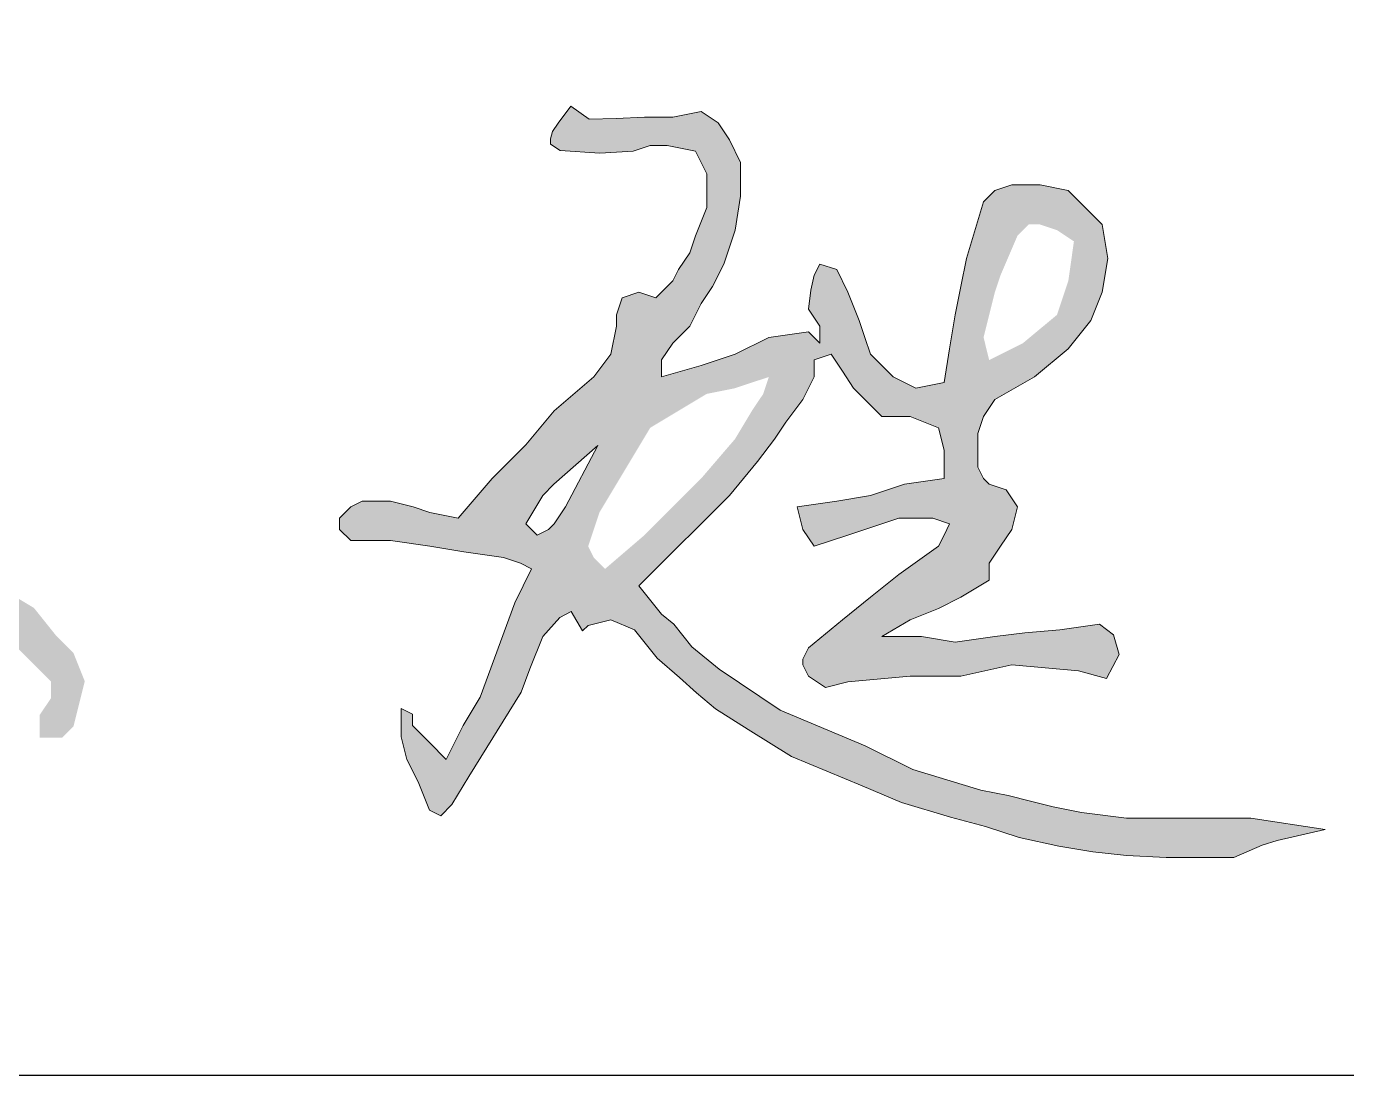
# Model space of a CAD drawing. Header units: millimetres. Extents: x 0 to 594, y 0 to 420.
# Drawn here: x 428.18 to 434.27, y 10 to 14.84 of the extents above; entities that cross this region are included whole.
import ezdxf

# ---------------------------------------------------------------- set-up
doc = ezdxf.new("R2010")
doc.units = ezdxf.units.MM
doc.header["$MEASUREMENT"] = 0
doc.linetypes.add('XKITLINE00', pattern=[0])

# ---------------------------------------------------------------- blocks, each defined once
blk = doc.blocks.new('*D0')
at = {"color": 0, "linetype": 'XKITLINE00'}
blk.add_line((584, 10), (25, 10), dxfattribs=at)

msp = doc.modelspace()

# ---------------------------------------------------------------- hatches: boundary and pattern name
at = {"linetype": 'XKITLINE00', "lineweight": 0}
h = msp.add_hatch(color=6, dxfattribs=at)
h.paths.add_polyline_path([(428.2949, 11.5593), (428.347, 11.5593), (428.3991, 11.6114), (428.4252, 11.7156), (428.4512, 11.8199), (428.3991, 11.9502), (428.3209, 12.0283), (428.2167, 12.1586), (428.0864, 12.2368), (428.0082, 12.2368), (427.9821, 12.1847), (427.9821, 12.1065), (428.0082, 12.0544), (428.1385, 11.9762), (428.1906, 11.9241), (428.2427, 11.872), (428.2949, 11.8199), (428.2949, 11.7417), (428.2427, 11.6635), (428.2427, 11.5593), (428.2688, 11.5593)])
h.paths.add_polyline_path([(424.8029, 12.1326), (424.9072, 12.1326), (424.9854, 12.1847), (424.9854, 12.2107), (424.9593, 12.2368), (424.829, 12.2629), (424.7508, 12.2889), (424.6466, 12.315), (424.5424, 12.3932), (424.4642, 12.4453), (424.4121, 12.4974), (424.4121, 12.5756), (424.386, 12.6277), (424.3339, 12.6538), (424.2557, 12.6277), (424.2296, 12.4974), (424.2818, 12.3671), (424.4381, 12.2629), (424.5163, 12.2368), (424.6205, 12.2107), (424.7248, 12.1847)])
h.paths.add_polyline_path([(426.0017, 10.9599), (426.132, 11.012), (426.2362, 11.1163), (426.3665, 11.2466), (426.4707, 11.3508), (426.575, 11.4811), (426.7053, 11.6114), (426.8355, 11.7677), (426.9398, 11.9241), (427.044, 12.0805), (427.1483, 12.2629), (427.2264, 12.3932), (427.2786, 12.5235), (427.3046, 12.6277), (427.3046, 12.7059), (427.3046, 12.8101), (427.2786, 12.9143), (427.2004, 13.0186), (427.1222, 13.0707), (427.0701, 13.0968), (426.9919, 13.1228), (426.8355, 13.1228), (426.6531, 13.0707), (426.575, 13.0446), (426.4968, 13.0186), (426.4186, 12.9925), (426.3404, 12.9925), (426.4186, 13.1489), (426.4707, 13.2792), (426.5228, 13.4095), (426.575, 13.5658), (426.601, 13.644), (426.575, 13.7222), (426.5228, 13.7482), (426.4707, 13.7743), (426.3925, 13.7743), (426.2883, 13.8004), (426.3925, 13.9046), (426.4707, 14.0088), (426.5489, 14.1131), (426.601, 14.2434), (426.6531, 14.3215), (426.6792, 14.3997), (426.6792, 14.4779), (426.6792, 14.5561), (426.6531, 14.6342), (426.601, 14.7124), (426.575, 14.7385), (426.4968, 14.7906), (426.4447, 14.8427), (426.3665, 14.8167), (426.3404, 14.7906), (426.3144, 14.7645), (426.4186, 14.6603), (426.4968, 14.53), (426.4968, 14.3997), (426.4707, 14.3215), (426.4447, 14.2434), (426.3404, 14.087), (426.2101, 13.9306), (426.1059, 13.9306), (426.0017, 13.9828), (425.9495, 14.1131), (425.8974, 14.1912), (425.8453, 14.2955), (425.7671, 14.3997), (425.689, 14.3997), (425.6368, 14.3476), (425.6108, 14.2434), (425.6629, 14.1652), (425.8192, 13.9828), (425.9756, 13.8264), (426.0277, 13.8264), (426.0538, 13.7743), (425.9495, 13.644), (425.8714, 13.5919), (425.7932, 13.5398), (425.715, 13.5137), (425.6368, 13.4876), (425.5065, 13.4095), (425.5065, 13.3313), (425.5587, 13.2792), (425.6629, 13.2792), (425.7671, 13.3313), (425.8974, 13.4095), (426.0017, 13.4616), (426.132, 13.5137), (426.2623, 13.5919), (426.3404, 13.6179), (426.4186, 13.6179), (426.3925, 13.5137), (426.3665, 13.4355), (426.2883, 13.2531), (426.2101, 13.1228), (426.1059, 12.9925), (426.0277, 12.8622), (425.8974, 12.7319), (425.7671, 12.6016), (425.6368, 12.4974), (425.5326, 12.3932), (425.4023, 12.2629), (425.4023, 12.2107), (425.4544, 12.1586), (425.5847, 12.2107), (425.689, 12.2889), (425.7671, 12.3671), (425.8453, 12.4453), (425.9495, 12.5235), (426.0538, 12.5756), (426.0538, 12.4453), (426.0277, 12.341), (426.0017, 12.2629), (425.9756, 12.1326), (425.8714, 11.9502), (425.7671, 11.8199), (425.6629, 11.6635), (425.5326, 11.5072), (425.4284, 11.3769), (425.3241, 11.2987), (425.2199, 11.1944), (425.0896, 11.1163), (425.0375, 11.0902), (425.0635, 11.0641), (425.1678, 11.0902), (425.2459, 11.1423), (425.3762, 11.2205), (425.5065, 11.3247), (425.6368, 11.4029), (425.7671, 11.5332), (425.8453, 11.6374), (425.9235, 11.6896), (425.9235, 11.5332), (425.9495, 11.3769), (425.9495, 11.2466), (425.9495, 11.0902), (425.9756, 11.012)])
h.paths.add_polyline_path([(426.1059, 11.2205), (426.2362, 11.3508), (426.3665, 11.455), (426.4707, 11.5853), (426.601, 11.7156), (426.7313, 11.872), (426.8095, 12.0283), (426.9137, 12.1586), (426.9919, 12.341), (427.018, 12.3932), (427.0701, 12.4453), (427.0961, 12.4974), (427.1222, 12.5756), (427.1222, 12.6538), (427.1222, 12.7319), (427.0961, 12.8101), (427.0701, 12.8883), (426.9919, 12.9404), (426.8616, 12.9665), (426.7313, 12.9404), (426.601, 12.9143), (426.4968, 12.8622), (426.3925, 12.8101), (426.3404, 12.6277), (426.2883, 12.4713), (426.2362, 12.315), (426.1841, 12.1847), (426.158, 12.0544), (426.1059, 11.9241), (426.1059, 11.7417), (426.1059, 11.6114), (426.1059, 11.4811), (426.0798, 11.2987), (426.0798, 11.2466)], flags=16)
h = msp.add_hatch(color=6, dxfattribs=at)
h.paths.add_polyline_path([(432.6234, 13.303), (432.7798, 13.3812), (432.9362, 13.5115), (432.9883, 13.6678), (433.0143, 13.8502), (432.9362, 13.9024), (432.858, 13.9284), (432.8059, 13.9284), (432.7537, 13.8763), (432.6756, 13.6939), (432.6495, 13.6157), (432.6234, 13.5115), (432.5974, 13.4072)], flags=16)
h.paths.add_polyline_path([(430.8514, 12.3388), (431.0338, 12.4952), (431.1641, 12.6255), (431.2944, 12.7558), (431.4508, 12.9382), (431.529, 13.0685), (431.5811, 13.1466), (431.6071, 13.2248), (431.4508, 13.1727), (431.3205, 13.1466), (431.1902, 13.0685), (431.0599, 12.9903), (430.9817, 12.86), (430.9035, 12.7297), (430.8254, 12.5994), (430.7733, 12.443), (430.7993, 12.3909)], flags=16)
h.paths.add_polyline_path([(431.9198, 13.7199), (431.8417, 13.746), (431.8156, 13.6939), (431.8007, 13.6246), (431.7896, 13.5375), (431.8417, 13.4594), (431.8417, 13.3812), (431.8156, 13.4072), (431.7896, 13.4333), (431.6071, 13.4072), (431.4508, 13.3291), (431.2944, 13.2769), (431.112, 13.2248), (431.112, 13.303), (431.1641, 13.3812), (431.2423, 13.4594), (431.2944, 13.5636), (431.3465, 13.6418), (431.3987, 13.746), (431.4508, 13.9024), (431.4768, 14.0587), (431.4768, 14.1369), (431.4768, 14.2151), (431.4247, 14.3193), (431.3726, 14.3975), (431.2944, 14.4496), (431.1641, 14.4235), (431.0338, 14.4235), (430.902, 14.4174), (430.7775, 14.4144), (430.6937, 14.4747), (430.6346, 14.396), (430.6092, 14.3574), (430.5994, 14.3237), (430.5994, 14.2984), (430.6445, 14.2703), (430.8269, 14.258), (430.9817, 14.2672), (431.0599, 14.2932), (431.1381, 14.2932), (431.2684, 14.2672), (431.2944, 14.2151), (431.3205, 14.1629), (431.3205, 14.0066), (431.2684, 13.8763), (431.2423, 13.7981), (431.1902, 13.7199), (431.1641, 13.6678), (431.086, 13.5896), (431.0078, 13.6157), (430.9296, 13.5896), (430.9035, 13.5115), (430.9035, 13.4594), (430.8775, 13.3291), (430.7993, 13.2248), (430.6169, 13.0685), (430.4866, 12.9121), (430.3302, 12.7558), (430.1739, 12.5733), (430.0436, 12.5994), (429.9654, 12.6255), (429.8612, 12.6515), (429.7309, 12.6515), (429.6788, 12.6255), (429.6267, 12.5733), (429.6267, 12.5212), (429.6788, 12.4691), (429.8612, 12.4691), (430.0436, 12.443), (430.2, 12.417), (430.3824, 12.3909), (430.4605, 12.3649), (430.5127, 12.3388), (430.4345, 12.1825), (430.2754, 11.746), (430.1972, 11.6158), (430.119, 11.4594), (430.0408, 11.5376), (429.9627, 11.6158), (429.9627, 11.6418), (429.9627, 11.6679), (429.9105, 11.6939), (429.9105, 11.5636), (429.9366, 11.4594), (429.9887, 11.3552), (430.0408, 11.2249), (430.093, 11.1988), (430.1451, 11.2509), (430.2233, 11.3812), (430.4641, 11.7697), (430.5045, 11.8779), (430.5648, 12.0261), (430.643, 12.114), (430.6951, 12.1425), (430.7472, 12.0522), (430.7733, 12.0782), (430.8775, 12.1043), (430.9867, 12.0577), (431.091, 11.9274), (431.1952, 11.837), (431.2734, 11.766), (431.3608, 11.6928), (431.5121, 11.5977), (431.7114, 11.4736), (432.0371, 11.3372), (432.2195, 11.2612), (432.4455, 11.1923), (432.606, 11.1502), (432.7623, 11.0986), (432.9448, 11.0584), (433.1011, 11.0323), (433.2575, 11.0153), (433.4399, 11.0063), (433.5702, 11.0063), (433.6744, 11.0063), (433.7526, 11.0063), (433.8829, 11.0636), (433.9519, 11.0844), (434.1734, 11.1366), (433.8308, 11.1887), (433.7786, 11.1887), (433.5962, 11.1887), (433.4138, 11.1887), (433.2575, 11.1887), (433.049, 11.2147), (432.9187, 11.2408), (432.8145, 11.2669), (432.7102, 11.2929), (432.5846, 11.3171), (432.2717, 11.4129), (432.0507, 11.5228), (431.6593, 11.6873), (431.3776, 11.8752), (431.2519, 11.9795), (431.1691, 12.0837), (431.112, 12.1303), (431.0078, 12.2606), (431.1641, 12.417), (431.2944, 12.5473), (431.4247, 12.6776), (431.555, 12.8339), (431.6332, 12.9382), (431.6853, 13.0163), (431.7635, 13.1206), (431.8156, 13.2248), (431.8156, 13.2509), (431.8156, 13.303), (431.8938, 13.3291), (431.9459, 13.2509), (431.998, 13.1727), (432.1283, 13.0424), (432.2586, 13.0424), (432.3889, 12.9903), (432.415, 12.8861), (432.415, 12.7558), (432.2326, 12.7297), (432.0762, 12.6776), (431.9198, 12.6515), (431.7374, 12.6255), (431.7635, 12.5212), (431.8156, 12.443), (431.972, 12.4952), (432.1283, 12.5473), (432.2065, 12.5733), (432.2847, 12.5733), (432.3629, 12.5733), (432.441, 12.5473), (432.415, 12.4952), (432.3889, 12.443), (432.2065, 12.3128), (432.0762, 12.2085), (431.9459, 12.1043), (431.7896, 11.974), (431.7635, 11.9219), (431.7635, 11.8958), (431.7896, 11.8437), (431.8677, 11.7916), (431.972, 11.8176), (432.2586, 11.8437), (432.4931, 11.8439), (432.7277, 11.8958), (433.035, 11.8678), (433.1651, 11.8324), (433.2236, 11.9443), (433.1975, 12.0347), (433.1315, 12.0841), (432.9491, 12.058), (432.7884, 12.0438), (432.6495, 12.0264), (432.4671, 12.0003), (432.3107, 12.0261), (432.1283, 12.0261), (432.2586, 12.1043), (432.3889, 12.1564), (432.4931, 12.2085), (432.6234, 12.2867), (432.6234, 12.3649), (432.6756, 12.443), (432.7277, 12.5212), (432.7537, 12.6255), (432.7016, 12.7036), (432.6234, 12.7297), (432.5974, 12.7558), (432.5713, 12.8079), (432.5713, 12.8861), (432.5713, 12.9642), (432.5974, 13.0424), (432.6495, 13.1206), (432.8319, 13.2248), (432.9883, 13.3551), (433.0925, 13.4854), (433.1446, 13.6157), (433.1707, 13.7721), (433.1446, 13.9284), (433.0664, 14.0066), (432.9883, 14.0848), (432.858, 14.1108), (432.7277, 14.1108), (432.6495, 14.0848), (432.5974, 14.0327), (432.5192, 13.7721), (432.4931, 13.6418), (432.4671, 13.5115), (432.441, 13.3551), (432.415, 13.1988), (432.2847, 13.1727), (432.1804, 13.2248), (432.1283, 13.2769), (432.0762, 13.3291), (432.0501, 13.4072), (432.0241, 13.4854), (431.972, 13.6157)])
h.paths.add_polyline_path([(430.6155, 12.7294), (430.5648, 12.6776), (430.4866, 12.5473), (430.5127, 12.5212), (430.5387, 12.4952), (430.5908, 12.5212), (430.6169, 12.5473), (430.669, 12.6255), (430.8183, 12.9076)], flags=16)

# ---------------------------------------------------------------- linework, layer by layer
at = {"color": 6, "linetype": 'XKITLINE00', "lineweight": 0}
for p, q in [((430.6937, 14.4747), (430.6346, 14.396)), ((430.7775, 14.4144), (430.6937, 14.4747)), ((431.2944, 14.4496), (431.1641, 14.4235)), ((431.3726, 14.3975), (431.2944, 14.4496)), ((430.6346, 14.396), (430.6092, 14.3574)), ((430.7748, 14.4144), (430.7748, 14.4144)), ((430.7748, 14.4144), (430.7748, 14.4144)), ((430.7748, 14.4144), (430.7748, 14.4144)), ((430.7748, 14.4144), (430.7748, 14.4144)), ((430.902, 14.4174), (430.7775, 14.4144)), ((431.0338, 14.4235), (430.902, 14.4174)), ((431.1641, 14.4235), (431.0338, 14.4235)), ((431.4247, 14.3193), (431.3726, 14.3975)), ((430.6092, 14.3574), (430.5994, 14.3237)), ((430.5994, 14.3237), (430.5994, 14.3237)), ((430.5994, 14.3237), (430.5994, 14.2984)), ((431.4768, 14.2151), (431.4247, 14.3193)), ((430.5994, 14.2984), (430.6445, 14.2703)), ((430.6445, 14.2703), (430.6445, 14.2703)), ((430.6445, 14.2703), (430.6445, 14.2703)), ((430.6445, 14.2703), (430.8269, 14.258)), ((430.8269, 14.258), (430.9817, 14.2672)), ((430.9817, 14.2672), (431.0599, 14.2932)), ((431.0599, 14.2932), (431.1381, 14.2932)), ((431.1381, 14.2932), (431.2684, 14.2672)), ((431.2684, 14.2672), (431.2944, 14.2151)), ((431.2944, 14.2151), (431.3205, 14.1629)), ((431.4768, 14.1369), (431.4768, 14.2151)), ((431.3205, 14.1629), (431.3205, 14.0066)), ((431.4768, 14.0587), (431.4768, 14.1369)), ((432.6495, 14.0848), (432.5974, 14.0327)), ((432.7277, 14.1108), (432.6495, 14.0848)), ((432.858, 14.1108), (432.7277, 14.1108)), ((432.9883, 14.0848), (432.858, 14.1108)), ((433.0664, 14.0066), (432.9883, 14.0848)), ((431.4508, 13.9024), (431.4768, 14.0587)), ((432.5974, 14.0327), (432.5192, 13.7721)), ((431.3205, 14.0066), (431.2684, 13.8763)), ((433.1446, 13.9284), (433.0664, 14.0066)), ((431.3987, 13.746), (431.4508, 13.9024)), ((433.1707, 13.7721), (433.1446, 13.9284)), ((431.2684, 13.8763), (431.2423, 13.7981)), ((431.2423, 13.7981), (431.1902, 13.7199)), ((432.5192, 13.7721), (432.4931, 13.6418)), ((433.1446, 13.6157), (433.1707, 13.7721)), ((431.1902, 13.7199), (431.1641, 13.6678)), ((431.3465, 13.6418), (431.3987, 13.746)), ((431.8417, 13.746), (431.8156, 13.6939)), ((431.9198, 13.7199), (431.8417, 13.746)), ((431.972, 13.6157), (431.9198, 13.7199)), ((431.1641, 13.6678), (431.086, 13.5896)), ((431.8156, 13.6939), (431.8007, 13.6246)), ((430.9296, 13.5896), (430.9035, 13.5115)), ((431.0078, 13.6157), (430.9296, 13.5896)), ((431.086, 13.5896), (431.0078, 13.6157)), ((431.2944, 13.5636), (431.3465, 13.6418)), ((431.8007, 13.6246), (431.7896, 13.5375)), ((432.0241, 13.4854), (431.972, 13.6157)), ((432.4931, 13.6418), (432.4671, 13.5115)), ((433.0925, 13.4854), (433.1446, 13.6157)), ((431.2423, 13.4594), (431.2944, 13.5636)), ((431.7896, 13.5375), (431.8417, 13.4594)), ((430.9035, 13.4594), (430.8775, 13.3291)), ((430.9035, 13.5115), (430.9035, 13.4594)), ((431.1641, 13.3812), (431.2423, 13.4594)), ((431.8417, 13.4594), (431.8417, 13.3812)), ((432.0501, 13.4072), (432.0241, 13.4854)), ((432.4671, 13.5115), (432.441, 13.3551)), ((432.9883, 13.3551), (433.0925, 13.4854)), ((431.6071, 13.4072), (431.4508, 13.3291)), ((431.7896, 13.4333), (431.6071, 13.4072)), ((431.8156, 13.4072), (431.7896, 13.4333)), ((431.8417, 13.3812), (431.8156, 13.4072)), ((432.0762, 13.3291), (432.0501, 13.4072)), ((431.112, 13.303), (431.1641, 13.3812)), ((432.441, 13.3551), (432.415, 13.1988)), ((432.8319, 13.2248), (432.9883, 13.3551)), ((430.8775, 13.3291), (430.7993, 13.2248)), ((431.112, 13.2248), (431.112, 13.303)), ((431.2944, 13.2769), (431.112, 13.2248)), ((431.4508, 13.3291), (431.2944, 13.2769)), ((431.8156, 13.303), (431.8938, 13.3291)), ((431.8156, 13.2509), (431.8156, 13.303)), ((431.8938, 13.3291), (431.9459, 13.2509)), ((432.1283, 13.2769), (432.0762, 13.3291)), ((432.1804, 13.2248), (432.1283, 13.2769)), ((430.7993, 13.2248), (430.6169, 13.0685)), ((431.7635, 13.1206), (431.8156, 13.2248)), ((431.8156, 13.2248), (431.8156, 13.2509)), ((431.9459, 13.2509), (431.998, 13.1727)), ((432.2847, 13.1727), (432.1804, 13.2248)), ((432.6495, 13.1206), (432.8319, 13.2248)), ((431.998, 13.1727), (432.1283, 13.0424)), ((432.415, 13.1988), (432.2847, 13.1727)), ((431.6853, 13.0163), (431.7635, 13.1206)), ((432.5974, 13.0424), (432.6495, 13.1206)), ((430.6169, 13.0685), (430.4866, 12.9121)), ((432.1283, 13.0424), (432.2586, 13.0424)), ((432.2586, 13.0424), (432.3889, 12.9903)), ((432.5713, 12.9642), (432.5974, 13.0424)), ((431.6332, 12.9382), (431.6853, 13.0163)), ((432.3889, 12.9903), (432.415, 12.8861)), ((430.4866, 12.9121), (430.3302, 12.7558)), ((431.555, 12.8339), (431.6332, 12.9382)), ((432.5713, 12.8861), (432.5713, 12.9642)), ((430.8183, 12.9076), (430.6155, 12.7294)), ((430.669, 12.6255), (430.8183, 12.9076)), ((432.415, 12.8861), (432.415, 12.7558)), ((432.5713, 12.8079), (432.5713, 12.8861)), ((431.4247, 12.6776), (431.555, 12.8339)), ((432.5974, 12.7558), (432.5713, 12.8079)), ((430.3302, 12.7558), (430.1739, 12.5733)), ((430.6155, 12.7294), (430.5648, 12.6776)), ((432.2326, 12.7297), (432.0762, 12.6776)), ((432.415, 12.7558), (432.2326, 12.7297)), ((432.6234, 12.7297), (432.5974, 12.7558)), ((432.7016, 12.7036), (432.6234, 12.7297)), ((430.5648, 12.6776), (430.4866, 12.5473)), ((431.2944, 12.5473), (431.4247, 12.6776)), ((432.0762, 12.6776), (431.9198, 12.6515)), ((432.7537, 12.6255), (432.7016, 12.7036)), ((429.6788, 12.6255), (429.6267, 12.5733)), ((429.7309, 12.6515), (429.6788, 12.6255)), ((429.8612, 12.6515), (429.7309, 12.6515)), ((429.9654, 12.6255), (429.8612, 12.6515)), ((430.0436, 12.5994), (429.9654, 12.6255)), ((430.6169, 12.5473), (430.669, 12.6255)), ((431.9198, 12.6515), (431.7374, 12.6255)), ((431.7374, 12.6255), (431.7635, 12.5212)), ((432.7277, 12.5212), (432.7537, 12.6255)), ((429.6267, 12.5733), (429.6267, 12.5212)), ((430.1739, 12.5733), (430.0436, 12.5994)), ((430.4866, 12.5473), (430.5127, 12.5212)), ((430.5908, 12.5212), (430.6169, 12.5473)), ((431.1641, 12.417), (431.2944, 12.5473)), ((431.972, 12.4952), (432.1283, 12.5473)), ((432.1283, 12.5473), (432.2065, 12.5733)), ((432.2065, 12.5733), (432.2847, 12.5733)), ((432.2847, 12.5733), (432.3629, 12.5733)), ((432.3629, 12.5733), (432.441, 12.5473)), ((432.441, 12.5473), (432.415, 12.4952)), ((429.6267, 12.5212), (429.6788, 12.4691)), ((430.5127, 12.5212), (430.5387, 12.4952)), ((430.5387, 12.4952), (430.5908, 12.5212)), ((431.7635, 12.5212), (431.8156, 12.443)), ((431.8156, 12.443), (431.972, 12.4952)), ((432.415, 12.4952), (432.3889, 12.443)), ((432.6756, 12.443), (432.7277, 12.5212)), ((429.6788, 12.4691), (429.8612, 12.4691)), ((429.8612, 12.4691), (430.0436, 12.443)), ((430.0436, 12.443), (430.2, 12.417)), ((432.3889, 12.443), (432.2065, 12.3128)), ((432.6234, 12.3649), (432.6756, 12.443)), ((430.2, 12.417), (430.3824, 12.3909)), ((430.3824, 12.3909), (430.4605, 12.3649)), ((430.4605, 12.3649), (430.5127, 12.3388)), ((431.0078, 12.2606), (431.1641, 12.417)), ((432.6234, 12.2867), (432.6234, 12.3649)), ((430.5127, 12.3388), (430.4345, 12.1825)), ((432.2065, 12.3128), (432.0762, 12.2085)), ((431.112, 12.1303), (431.0078, 12.2606)), ((432.4931, 12.2085), (432.6234, 12.2867)), ((430.4345, 12.1825), (430.2754, 11.746)), ((432.0762, 12.2085), (431.9459, 12.1043)), ((432.3889, 12.1564), (432.4931, 12.2085)), ((430.643, 12.114), (430.6951, 12.1425)), ((430.6951, 12.1425), (430.7472, 12.0522)), ((431.1691, 12.0837), (431.112, 12.1303)), ((432.2586, 12.1043), (432.3889, 12.1564)), ((430.5648, 12.0261), (430.643, 12.114)), ((430.7472, 12.0522), (430.7733, 12.0782)), ((430.7733, 12.0782), (430.8775, 12.1043)), ((430.8775, 12.1043), (430.9867, 12.0577)), ((431.2519, 11.9795), (431.1691, 12.0837)), ((431.9459, 12.1043), (431.7896, 11.974)), ((432.1283, 12.0261), (432.2586, 12.1043)), ((433.1315, 12.0841), (432.9491, 12.058)), ((433.1975, 12.0347), (433.1315, 12.0841)), ((430.5045, 11.8779), (430.5648, 12.0261)), ((430.9867, 12.0577), (431.091, 11.9274)), ((432.3107, 12.0261), (432.1283, 12.0261)), ((432.4671, 12.0003), (432.3107, 12.0261)), ((432.6495, 12.0264), (432.4671, 12.0003)), ((432.7884, 12.0438), (432.6495, 12.0264)), ((432.9491, 12.058), (432.7884, 12.0438)), ((433.2236, 11.9443), (433.1975, 12.0347)), ((431.3776, 11.8752), (431.2519, 11.9795)), ((431.7896, 11.974), (431.7635, 11.9219)), ((433.1651, 11.8324), (433.2236, 11.9443)), ((430.4641, 11.7697), (430.5045, 11.8779)), ((431.091, 11.9274), (431.1952, 11.837)), ((431.7635, 11.9219), (431.7635, 11.8958)), ((431.7635, 11.8958), (431.7896, 11.8437)), ((432.4931, 11.8439), (432.7277, 11.8958)), ((432.7277, 11.8958), (433.035, 11.8678)), ((431.1952, 11.837), (431.2734, 11.766)), ((431.6593, 11.6873), (431.3776, 11.8752)), ((431.7896, 11.8437), (431.8677, 11.7916)), ((431.8677, 11.7916), (431.972, 11.8176)), ((431.972, 11.8176), (432.2586, 11.8437)), ((432.2586, 11.8437), (432.4931, 11.8439)), ((433.035, 11.8678), (433.1651, 11.8324)), ((430.2233, 11.3812), (430.4641, 11.7697)), ((431.2734, 11.766), (431.3608, 11.6928)), ((429.9627, 11.6679), (429.9105, 11.6939)), ((429.9105, 11.6939), (429.9105, 11.5636)), ((430.2754, 11.746), (430.1972, 11.6158)), ((429.9627, 11.6418), (429.9627, 11.6679)), ((429.9627, 11.6158), (429.9627, 11.6418)), ((431.3608, 11.6928), (431.5121, 11.5977)), ((432.0507, 11.5228), (431.6593, 11.6873)), ((430.0408, 11.5376), (429.9627, 11.6158)), ((430.1972, 11.6158), (430.119, 11.4594)), ((431.5121, 11.5977), (431.7114, 11.4736)), ((429.9105, 11.5636), (429.9366, 11.4594)), ((430.119, 11.4594), (430.0408, 11.5376)), ((432.2717, 11.4129), (432.0507, 11.5228)), ((429.9366, 11.4594), (429.9887, 11.3552)), ((431.7114, 11.4736), (432.0371, 11.3372)), ((432.5846, 11.3171), (432.2717, 11.4129)), ((429.9887, 11.3552), (430.0408, 11.2249)), ((430.1451, 11.2509), (430.2233, 11.3812)), ((432.0371, 11.3372), (432.2195, 11.2612)), ((432.7102, 11.2929), (432.5846, 11.3171)), ((432.8145, 11.2669), (432.7102, 11.2929)), ((430.0408, 11.2249), (430.093, 11.1988)), ((430.093, 11.1988), (430.1451, 11.2509)), ((432.2195, 11.2612), (432.4455, 11.1923)), ((432.9187, 11.2408), (432.8145, 11.2669)), ((433.049, 11.2147), (432.9187, 11.2408)), ((433.2575, 11.1887), (433.049, 11.2147)), ((432.4455, 11.1923), (432.606, 11.1502)), ((432.606, 11.1502), (432.7623, 11.0986)), ((433.4138, 11.1887), (433.2575, 11.1887)), ((433.5962, 11.1887), (433.4138, 11.1887)), ((433.7786, 11.1887), (433.5962, 11.1887)), ((433.8308, 11.1887), (433.7786, 11.1887)), ((434.1734, 11.1366), (433.8308, 11.1887)), ((432.7623, 11.0986), (432.9448, 11.0584)), ((433.8829, 11.0636), (433.9519, 11.0844)), ((433.9519, 11.0844), (434.1734, 11.1366)), ((432.9448, 11.0584), (433.1011, 11.0323)), ((433.1011, 11.0323), (433.2575, 11.0153)), ((433.7526, 11.0063), (433.8829, 11.0636)), ((433.2575, 11.0153), (433.4399, 11.0063)), ((433.4399, 11.0063), (433.5702, 11.0063)), ((433.5702, 11.0063), (433.6744, 11.0063)), ((433.6744, 11.0063), (433.7526, 11.0063))]:
    msp.add_line(p, q, dxfattribs=at)
at = {"color": 0, "linetype": 'XKITLINE00', "lineweight": 0}
for p, q in [((404, 10), (584, 10)), ((584, 10), (404, 10)), ((474.5, 10), (404, 10))]:
    msp.add_line(p, q, dxfattribs=at)

# ---------------------------------------------------------------- block references
msp.add_blockref('*D0', (0, 0))

doc.saveas('drawing.dxf')
